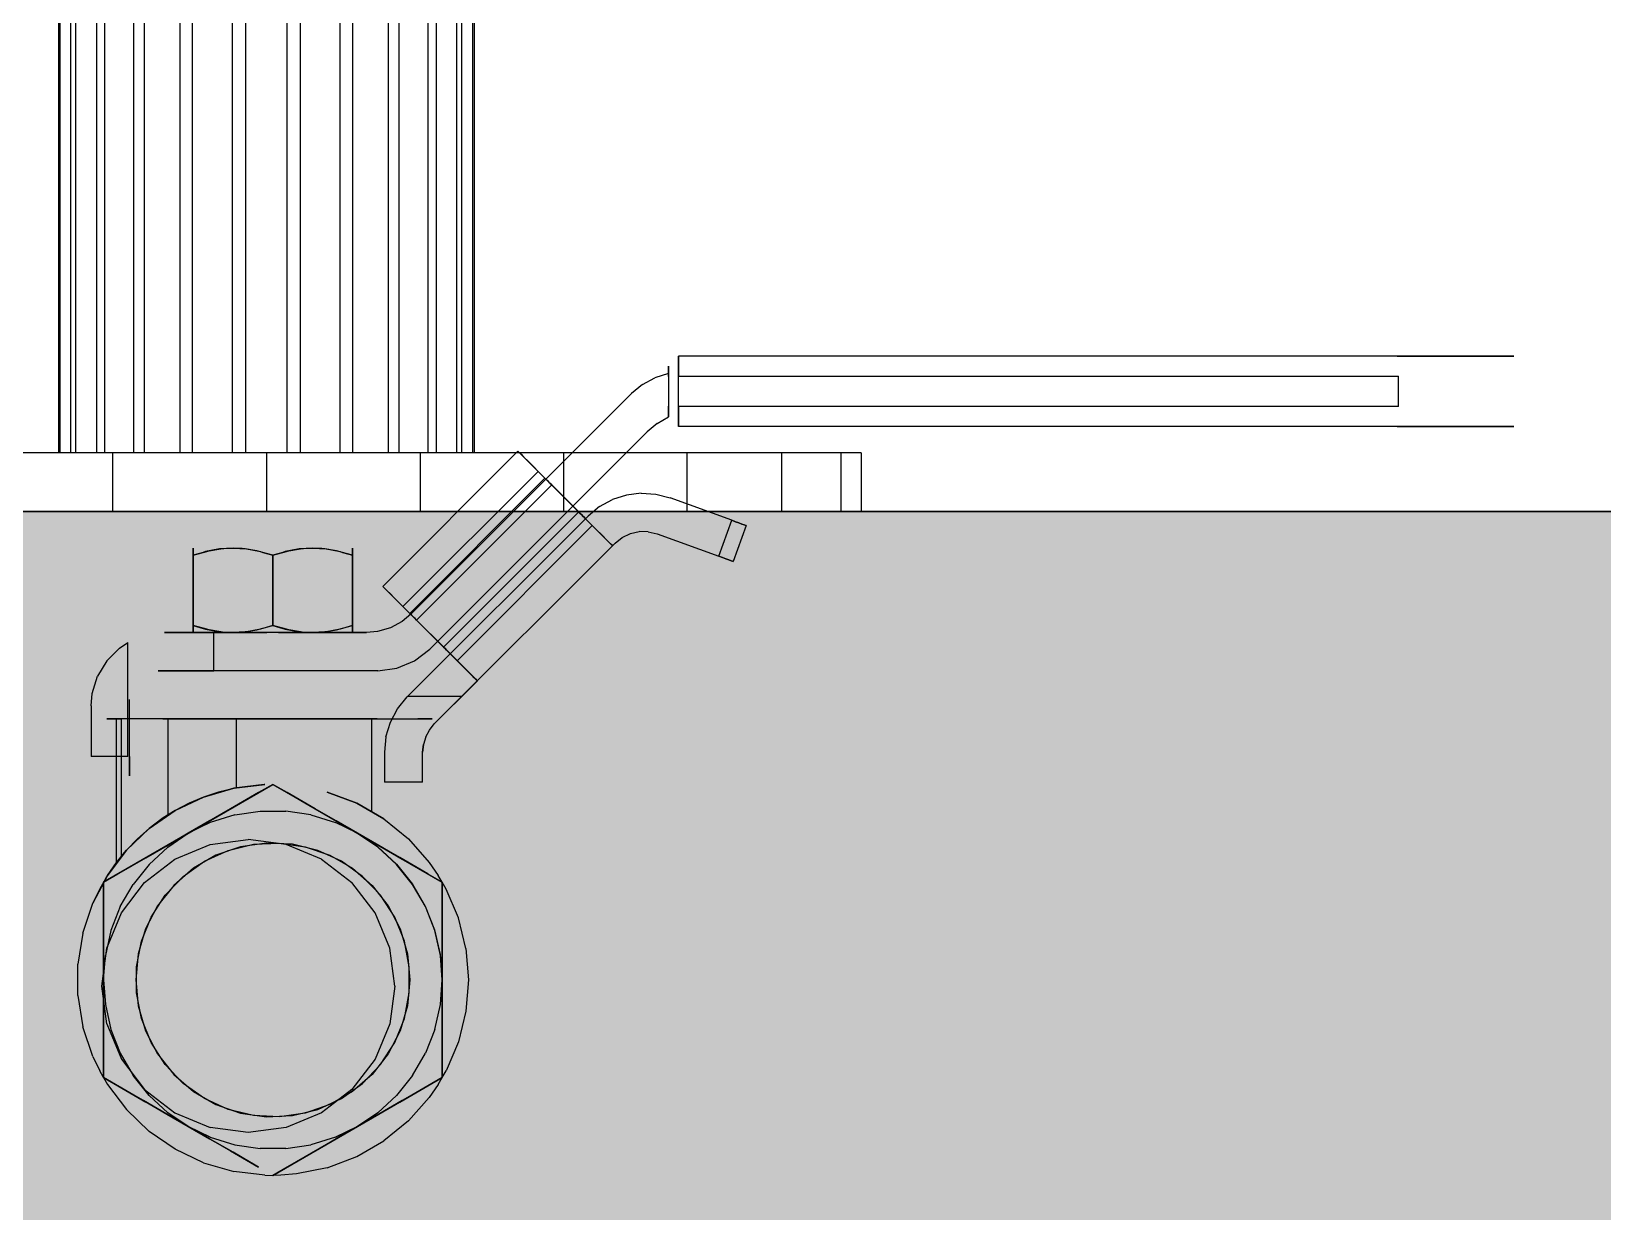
# Model space of a CAD drawing. Header units: inches. Extents: x 0 to 54693, y 0 to 31146.
# Drawn here: x 14896.7 to 14977.1, y 14712.5 to 14772.9 of the extents above; entities that cross this region are included whole.
import ezdxf

# ---------------------------------------------------------------- set-up
doc = ezdxf.new("R2010")
doc.units = ezdxf.units.IN
doc.header["$MEASUREMENT"] = 0
doc.layers.add('Added', color=3, linetype='Continuous')

msp = doc.modelspace()

# ---------------------------------------------------------------- linework, layer by layer
at = {"layer": 'Added', "linetype": 'Continuous', "lineweight": -2, "ltscale": 0.18}
for p, q in [((14898.083, 14833.325), (14898.083, 14751.325)), ((14898.171, 14751.325), (14898.171, 14833.325)), ((14898.72, 14751.325), (14898.72, 14833.325)), ((14898.979, 14751.325), (14898.979, 14833.325)), ((14900.04, 14833.325), (14900.04, 14751.325)), ((14900.452, 14833.325), (14900.452, 14751.325)), ((14901.952, 14751.325), (14901.952, 14833.325)), ((14902.488, 14751.325), (14902.488, 14833.325)), ((14904.325, 14751.325), (14904.325, 14833.325)), ((14904.95, 14751.325), (14904.95, 14833.325)), ((14906.999, 14751.325), (14906.999, 14833.325)), ((14907.67, 14833.325), (14907.67, 14751.325)), ((14909.791, 14751.325), (14909.791, 14833.325)), ((14910.462, 14833.325), (14910.462, 14751.325)), ((14912.511, 14751.325), (14912.511, 14833.325)), ((14913.136, 14833.325), (14913.136, 14751.325)), ((14914.973, 14833.325), (14914.973, 14751.325)), ((14915.509, 14833.325), (14915.509, 14751.325)), ((14917.009, 14751.325), (14917.009, 14833.325)), ((14917.421, 14833.325), (14917.421, 14751.325)), ((14918.482, 14751.325), (14918.482, 14833.325)), ((14918.74, 14751.325), (14918.74, 14833.325)), ((14919.289, 14833.325), (14919.289, 14751.325)), ((14919.378, 14751.325), (14919.378, 14833.325)), ((14966.613, 14756.267), (14929.833, 14756.267)), ((14929.833, 14756.254), (14929.833, 14756.267)), ((14929.833, 14756.267), (14929.833, 14756.254)), ((14929.833, 14756.217), (14929.833, 14756.254)), ((14929.833, 14756.254), (14929.833, 14756.217)), ((14929.833, 14756.156), (14929.833, 14756.217)), ((14929.833, 14756.217), (14929.833, 14756.156)), ((14929.833, 14756.072), (14929.833, 14756.156)), ((14929.833, 14756.156), (14929.833, 14756.072)), ((14929.833, 14755.968), (14929.833, 14756.072)), ((14929.833, 14756.072), (14929.833, 14755.968)), ((14929.833, 14755.847), (14929.833, 14755.968)), ((14929.833, 14755.968), (14929.833, 14755.847)), ((14966.613, 14756.267), (14968.208, 14756.267)), ((14968.208, 14756.267), (14966.613, 14756.267)), ((14968.208, 14756.267), (14969.632, 14756.267)), ((14969.632, 14756.267), (14968.208, 14756.267)), ((14969.632, 14756.267), (14970.855, 14756.267)), ((14970.855, 14756.267), (14969.632, 14756.267)), ((14970.855, 14756.267), (14971.793, 14756.267)), ((14971.793, 14756.267), (14970.855, 14756.267)), ((14971.793, 14756.267), (14972.383, 14756.267)), ((14972.383, 14756.267), (14971.793, 14756.267)), ((14972.383, 14756.267), (14972.584, 14756.267)), ((14972.584, 14756.267), (14972.383, 14756.267)), ((14927.979, 14754.817), (14928.624, 14755.163)), ((14929.324, 14755.377), (14928.624, 14755.163)), ((14929.324, 14755.749), (14929.324, 14755.757)), ((14929.324, 14755.757), (14929.324, 14755.749)), ((14929.324, 14755.731), (14929.324, 14755.749)), ((14929.324, 14755.749), (14929.324, 14755.731)), ((14929.324, 14755.7), (14929.324, 14755.731)), ((14929.324, 14755.731), (14929.324, 14755.7)), ((14929.324, 14755.659), (14929.324, 14755.7)), ((14929.324, 14755.7), (14929.324, 14755.659)), ((14929.324, 14755.607), (14929.324, 14755.659)), ((14929.324, 14755.659), (14929.324, 14755.607)), ((14929.324, 14755.546), (14929.324, 14755.607)), ((14929.324, 14755.607), (14929.324, 14755.546)), ((14929.324, 14755.478), (14929.324, 14755.546)), ((14929.324, 14755.546), (14929.324, 14755.478)), ((14929.324, 14755.404), (14929.324, 14755.478)), ((14929.324, 14755.478), (14929.324, 14755.404)), ((14929.324, 14755.327), (14929.324, 14755.404)), ((14929.324, 14755.404), (14929.324, 14755.327)), ((14929.324, 14755.377), (14929.324, 14753.157)), ((14929.324, 14755.227), (14929.324, 14755.327)), ((14929.324, 14755.327), (14929.324, 14755.227)), ((14929.833, 14755.847), (14929.833, 14755.71)), ((14929.833, 14755.71), (14929.833, 14755.847)), ((14929.833, 14755.71), (14929.833, 14755.562)), ((14929.833, 14755.562), (14929.833, 14755.71)), ((14929.833, 14755.562), (14929.833, 14755.407)), ((14929.833, 14755.407), (14929.833, 14755.562)), ((14929.833, 14755.407), (14929.833, 14755.247)), ((14929.833, 14755.247), (14929.833, 14755.407)), ((14929.833, 14753.698), (14929.833, 14755.247)), ((14929.833, 14755.247), (14966.68, 14755.247)), ((14966.68, 14753.698), (14966.68, 14755.247)), ((14916.118, 14743.056), (14927.414, 14754.352)), ((14927.979, 14754.817), (14927.414, 14754.352)), ((14929.324, 14753.618), (14929.324, 14753.718)), ((14929.324, 14753.718), (14929.324, 14753.618)), ((14929.324, 14753.541), (14929.324, 14753.618)), ((14929.324, 14753.618), (14929.324, 14753.541)), ((14929.324, 14753.467), (14929.324, 14753.541)), ((14929.324, 14753.541), (14929.324, 14753.467)), ((14966.68, 14753.698), (14929.833, 14753.698)), ((14929.833, 14753.698), (14929.833, 14753.538)), ((14929.833, 14753.538), (14929.833, 14753.698)), ((14929.833, 14753.538), (14929.833, 14753.383)), ((14929.833, 14753.383), (14929.833, 14753.538)), ((14928.74, 14752.825), (14928.225, 14752.395)), ((14928.74, 14752.825), (14929.324, 14753.157)), ((14929.324, 14753.467), (14929.324, 14753.399)), ((14929.324, 14753.399), (14929.324, 14753.467)), ((14929.324, 14753.399), (14929.324, 14753.338)), ((14929.324, 14753.338), (14929.324, 14753.399)), ((14929.324, 14753.338), (14929.324, 14753.287)), ((14929.324, 14753.287), (14929.324, 14753.338)), ((14929.324, 14753.287), (14929.324, 14753.245)), ((14929.324, 14753.245), (14929.324, 14753.287)), ((14929.324, 14753.245), (14929.324, 14753.214)), ((14929.324, 14753.214), (14929.324, 14753.245)), ((14929.324, 14753.214), (14929.324, 14753.196)), ((14929.324, 14753.196), (14929.324, 14753.214)), ((14929.324, 14753.196), (14929.324, 14753.188)), ((14929.324, 14753.188), (14929.324, 14753.196)), ((14929.833, 14753.383), (14929.833, 14753.235)), ((14929.833, 14753.235), (14929.833, 14753.383)), ((14929.833, 14753.235), (14929.833, 14753.099)), ((14929.833, 14753.099), (14929.833, 14753.235)), ((14929.833, 14753.099), (14929.833, 14752.977)), ((14929.833, 14752.977), (14929.833, 14753.099)), ((14929.833, 14752.977), (14929.833, 14752.873)), ((14929.833, 14752.873), (14929.833, 14752.977)), ((14929.833, 14752.873), (14929.833, 14752.789)), ((14929.833, 14752.789), (14929.833, 14752.873)), ((14929.833, 14752.789), (14929.833, 14752.728)), ((14929.833, 14752.728), (14929.833, 14752.789)), ((14929.833, 14752.728), (14929.833, 14752.691)), ((14929.833, 14752.691), (14929.833, 14752.728)), ((14928.225, 14752.395), (14917.091, 14741.261)), ((14929.833, 14752.691), (14929.833, 14752.678)), ((14929.833, 14752.678), (14929.833, 14752.691)), ((14966.613, 14752.678), (14929.833, 14752.678)), ((14966.613, 14752.678), (14968.208, 14752.678)), ((14968.208, 14752.678), (14966.613, 14752.678)), ((14968.208, 14752.678), (14969.632, 14752.678)), ((14969.632, 14752.678), (14968.208, 14752.678)), ((14969.632, 14752.678), (14970.855, 14752.678)), ((14970.855, 14752.678), (14969.632, 14752.678)), ((14970.855, 14752.678), (14971.793, 14752.678)), ((14971.793, 14752.678), (14970.855, 14752.678)), ((14971.793, 14752.678), (14972.383, 14752.678)), ((14972.383, 14752.678), (14971.793, 14752.678)), ((14972.383, 14752.678), (14972.584, 14752.678)), ((14972.584, 14752.678), (14972.383, 14752.678)), ((14939.178, 14751.325), (14878.283, 14751.325)), ((14898.171, 14751.325), (14898.083, 14751.325)), ((14900.85, 14751.325), (14900.85, 14748.325)), ((14908.73, 14751.325), (14908.73, 14748.325)), ((14921.608, 14751.407), (14914.687, 14744.486)), ((14916.611, 14751.325), (14916.611, 14748.325)), ((14919.378, 14751.325), (14919.289, 14751.325)), ((14921.608, 14751.407), (14922.992, 14750.023)), ((14921.608, 14751.407), (14921.643, 14751.371)), ((14921.634, 14751.381), (14921.608, 14751.407)), ((14921.608, 14751.407), (14926.452, 14746.562)), ((14921.711, 14751.304), (14921.634, 14751.381)), ((14921.643, 14751.371), (14921.747, 14751.268)), ((14921.834, 14751.18), (14921.711, 14751.304)), ((14921.747, 14751.268), (14921.912, 14751.103)), ((14921.999, 14751.016), (14921.834, 14751.18)), ((14923.954, 14748.325), (14923.954, 14751.325)), ((14930.26, 14751.325), (14930.26, 14748.325)), ((14935.098, 14751.325), (14935.098, 14748.325)), ((14938.14, 14751.325), (14938.14, 14748.325)), ((14939.178, 14751.325), (14939.178, 14748.325)), ((14922.646, 14750.369), (14915.725, 14743.448)), ((14915.725, 14743.448), (14922.646, 14750.369)), ((14921.912, 14751.103), (14922.127, 14750.888)), ((14922.196, 14750.819), (14921.999, 14751.016)), ((14922.127, 14750.888), (14922.377, 14750.637)), ((14922.415, 14750.6), (14922.196, 14750.819)), ((14922.377, 14750.637), (14922.646, 14750.369)), ((14922.646, 14750.369), (14922.415, 14750.6)), ((14916.071, 14743.102), (14922.992, 14750.023)), ((14923.338, 14749.677), (14916.417, 14742.756)), ((14923.004, 14750.011), (14922.992, 14750.023)), ((14922.992, 14750.023), (14923.001, 14750.014)), ((14923.001, 14750.014), (14923.026, 14749.988)), ((14923.038, 14749.976), (14923.004, 14750.011)), ((14923.026, 14749.988), (14923.067, 14749.947)), ((14923.093, 14749.921), (14923.038, 14749.976)), ((14923.067, 14749.947), (14923.122, 14749.892)), ((14923.165, 14749.85), (14923.093, 14749.921)), ((14923.122, 14749.892), (14923.188, 14749.827)), ((14923.248, 14749.766), (14923.165, 14749.85)), ((14923.188, 14749.827), (14923.261, 14749.754)), ((14923.338, 14749.677), (14923.248, 14749.766)), ((14923.261, 14749.754), (14923.338, 14749.677)), ((14923.338, 14749.677), (14924.722, 14748.293)), ((14925.788, 14748.566), (14926.45, 14748.929)), ((14927.168, 14749.161), (14926.45, 14748.929)), ((14927.917, 14749.254), (14927.168, 14749.161)), ((14927.917, 14749.254), (14928.67, 14749.205)), ((14928.67, 14749.205), (14929.4, 14749.015)), ((14932.556, 14747.866), (14929.4, 14749.015)), ((13978.23, 14748.325), (16453.23, 14748.325)), ((15108.73, 14748.325), (14708.73, 14748.325)), ((14939.178, 14748.325), (14878.283, 14748.325)), ((14915.944, 14738.822), (14925.207, 14748.085)), ((14917.802, 14741.372), (14924.722, 14748.293)), ((14924.799, 14748.216), (14924.722, 14748.293)), ((14924.722, 14748.293), (14924.799, 14748.216)), ((14924.872, 14748.142), (14924.799, 14748.216)), ((14924.799, 14748.216), (14924.872, 14748.142)), ((14924.938, 14748.077), (14924.872, 14748.142)), ((14924.872, 14748.142), (14924.938, 14748.077)), ((14924.993, 14748.022), (14924.938, 14748.077)), ((14924.938, 14748.077), (14924.993, 14748.022)), ((14925.034, 14747.981), (14924.993, 14748.022)), ((14924.993, 14748.022), (14925.034, 14747.981)), ((14925.059, 14747.955), (14925.034, 14747.981)), ((14925.034, 14747.981), (14925.059, 14747.955)), ((14925.068, 14747.947), (14925.059, 14747.955)), ((14925.059, 14747.955), (14925.068, 14747.947)), ((14925.207, 14748.085), (14925.068, 14747.947)), ((14925.068, 14747.947), (14926.452, 14746.562)), ((14925.788, 14748.566), (14925.207, 14748.085)), ((14918.494, 14740.68), (14925.414, 14747.601)), ((14925.414, 14747.601), (14925.683, 14747.332)), ((14925.645, 14747.37), (14925.414, 14747.601)), ((14925.865, 14747.15), (14925.645, 14747.37)), ((14925.683, 14747.332), (14925.933, 14747.081)), ((14926.061, 14746.953), (14925.865, 14747.15)), ((14926.952, 14746.989), (14927.369, 14747.187)), ((14927.369, 14747.187), (14927.82, 14747.287)), ((14928.281, 14747.283), (14927.82, 14747.287)), ((14928.281, 14747.283), (14928.73, 14747.176)), ((14928.73, 14747.176), (14931.886, 14746.027)), ((14931.886, 14746.027), (14932.556, 14747.866)), ((14932.746, 14747.797), (14932.556, 14747.866)), ((14932.556, 14747.866), (14932.746, 14747.797)), ((14933.293, 14747.598), (14932.623, 14745.759)), ((14932.924, 14747.732), (14932.746, 14747.797)), ((14932.746, 14747.797), (14932.924, 14747.732)), ((14933.077, 14747.677), (14932.924, 14747.732)), ((14932.924, 14747.732), (14933.077, 14747.677)), ((14933.194, 14747.634), (14933.077, 14747.677)), ((14933.077, 14747.677), (14933.194, 14747.634)), ((14933.267, 14747.607), (14933.194, 14747.634)), ((14933.194, 14747.634), (14933.267, 14747.607)), ((14933.293, 14747.598), (14933.267, 14747.607)), ((14933.267, 14747.607), (14933.293, 14747.598)), ((14904.987, 14746.421), (14904.986, 14746.442)), ((14904.986, 14746.442), (14904.986, 14746.398)), ((14904.986, 14746.398), (14904.986, 14746.263)), ((14904.987, 14746.398), (14904.987, 14746.421)), ((14904.987, 14746.304), (14904.987, 14746.398)), ((14904.987, 14746.219), (14904.987, 14746.304)), ((14905.493, 14746.219), (14905.8, 14746.304)), ((14906.336, 14746.398), (14905.621, 14746.263)), ((14905.8, 14746.304), (14906.403, 14746.398)), ((14907.025, 14746.442), (14906.336, 14746.398)), ((14906.403, 14746.398), (14906.551, 14746.421)), ((14906.551, 14746.421), (14907.025, 14746.442)), ((14907.499, 14746.421), (14907.025, 14746.442)), ((14907.025, 14746.442), (14907.715, 14746.398)), ((14907.648, 14746.398), (14907.499, 14746.421)), ((14908.251, 14746.304), (14907.648, 14746.398)), ((14907.715, 14746.398), (14908.429, 14746.263)), ((14908.557, 14746.219), (14908.251, 14746.304)), ((14909.571, 14746.219), (14909.878, 14746.304)), ((14910.414, 14746.398), (14909.699, 14746.263)), ((14909.878, 14746.304), (14910.481, 14746.398)), ((14911.103, 14746.442), (14910.414, 14746.398)), ((14910.481, 14746.398), (14910.629, 14746.421)), ((14910.629, 14746.421), (14911.103, 14746.442)), ((14911.577, 14746.421), (14911.103, 14746.442)), ((14911.103, 14746.442), (14911.793, 14746.398)), ((14911.722, 14746.399), (14911.577, 14746.421)), ((14912.329, 14746.304), (14911.722, 14746.399)), ((14911.793, 14746.398), (14912.507, 14746.263)), ((14912.625, 14746.222), (14912.329, 14746.304)), ((14913.142, 14746.421), (14913.142, 14746.442)), ((14913.142, 14746.442), (14913.142, 14746.398)), ((14913.142, 14746.398), (14913.142, 14746.421)), ((14913.142, 14746.304), (14913.142, 14746.398)), ((14913.142, 14746.398), (14913.142, 14746.263)), ((14913.143, 14746.219), (14913.142, 14746.304)), ((14917.328, 14737.438), (14926.591, 14746.701)), ((14925.933, 14747.081), (14926.148, 14746.866)), ((14926.226, 14746.789), (14926.061, 14746.953)), ((14926.148, 14746.866), (14926.313, 14746.702)), ((14926.349, 14746.665), (14926.226, 14746.789)), ((14926.313, 14746.702), (14926.417, 14746.598)), ((14926.426, 14746.588), (14926.349, 14746.665)), ((14926.417, 14746.598), (14926.452, 14746.562)), ((14926.452, 14746.562), (14926.426, 14746.588)), ((14926.591, 14746.701), (14926.452, 14746.562)), ((14926.591, 14746.701), (14926.952, 14746.989)), ((14904.986, 14746.263), (14904.986, 14746.227)), ((14905.499, 14746.227), (14904.986, 14746.078)), ((14904.986, 14746.227), (14904.986, 14746.078)), ((14904.986, 14746.078), (14905.493, 14746.219)), ((14904.986, 14746.078), (14904.986, 14742.484)), ((14904.986, 14746.078), (14904.986, 14742.484)), ((14904.986, 14742.484), (14904.986, 14746.078)), ((14904.987, 14746.078), (14904.987, 14746.219)), ((14904.987, 14742.484), (14904.987, 14746.078)), ((14905.621, 14746.263), (14905.499, 14746.227)), ((14908.429, 14746.263), (14908.552, 14746.227)), ((14908.552, 14746.227), (14909.065, 14746.078)), ((14909.064, 14746.078), (14908.557, 14746.219)), ((14909.577, 14746.227), (14909.064, 14746.078)), ((14909.064, 14746.078), (14909.571, 14746.219)), ((14909.064, 14742.484), (14909.064, 14746.078)), ((14909.064, 14746.078), (14909.064, 14742.484)), ((14909.064, 14742.484), (14909.064, 14746.078)), ((14909.065, 14746.078), (14909.065, 14742.484)), ((14909.699, 14746.263), (14909.577, 14746.227)), ((14912.507, 14746.263), (14912.63, 14746.227)), ((14913.142, 14746.078), (14912.625, 14746.222)), ((14912.63, 14746.227), (14913.142, 14746.078)), ((14913.142, 14746.263), (14913.142, 14746.223)), ((14913.142, 14746.223), (14913.142, 14746.078)), ((14913.142, 14742.484), (14913.142, 14746.078)), ((14913.142, 14746.078), (14913.142, 14742.484)), ((14913.142, 14746.078), (14913.142, 14742.484)), ((14913.143, 14746.078), (14913.143, 14746.219)), ((14913.143, 14742.484), (14913.143, 14746.078)), ((14931.886, 14746.027), (14932.077, 14745.957)), ((14932.077, 14745.957), (14931.886, 14746.027)), ((14932.077, 14745.957), (14932.255, 14745.893)), ((14932.255, 14745.893), (14932.077, 14745.957)), ((14932.255, 14745.893), (14932.407, 14745.837)), ((14932.407, 14745.837), (14932.255, 14745.893)), ((14932.407, 14745.837), (14932.524, 14745.795)), ((14932.524, 14745.795), (14932.407, 14745.837)), ((14932.524, 14745.795), (14932.598, 14745.768)), ((14932.598, 14745.768), (14932.524, 14745.795)), ((14932.598, 14745.768), (14932.623, 14745.759)), ((14932.623, 14745.759), (14932.598, 14745.768)), ((14914.687, 14744.486), (14916.071, 14743.102)), ((14919.532, 14739.642), (14914.687, 14744.486)), ((14914.687, 14744.486), (14914.713, 14744.46)), ((14914.687, 14744.486), (14919.532, 14739.642)), ((14914.723, 14744.451), (14914.687, 14744.486)), ((14914.713, 14744.46), (14914.79, 14744.383)), ((14914.826, 14744.347), (14914.723, 14744.451)), ((14914.79, 14744.383), (14914.914, 14744.26)), ((14914.991, 14744.182), (14914.826, 14744.347)), ((14914.914, 14744.26), (14915.078, 14744.095)), ((14915.206, 14743.967), (14914.991, 14744.182)), ((14915.078, 14744.095), (14915.275, 14743.899)), ((14915.457, 14743.717), (14915.206, 14743.967)), ((14915.275, 14743.899), (14915.494, 14743.679)), ((14915.725, 14743.448), (14915.457, 14743.717)), ((14915.494, 14743.679), (14915.725, 14743.448)), ((14915.725, 14743.448), (14918.494, 14740.68)), ((14916.08, 14743.093), (14916.071, 14743.102)), ((14916.071, 14743.102), (14916.083, 14743.09)), ((14916.106, 14743.068), (14916.08, 14743.093)), ((14916.083, 14743.09), (14916.118, 14743.056)), ((14904.986, 14742.484), (14905.499, 14742.335)), ((14904.986, 14742.484), (14904.986, 14742.335)), ((14905.493, 14742.343), (14904.986, 14742.484)), ((14904.986, 14742.335), (14904.986, 14742.298)), ((14904.986, 14742.298), (14904.986, 14742.164)), ((14904.987, 14742.343), (14904.987, 14742.484)), ((14904.987, 14742.256), (14904.987, 14742.343)), ((14905.806, 14742.256), (14905.493, 14742.343)), ((14905.499, 14742.335), (14905.623, 14742.298)), ((14905.623, 14742.298), (14906.339, 14742.164)), ((14908.428, 14742.298), (14907.712, 14742.164)), ((14908.244, 14742.256), (14908.557, 14742.343)), ((14908.552, 14742.335), (14908.428, 14742.298)), ((14909.065, 14742.484), (14908.552, 14742.335)), ((14908.557, 14742.343), (14909.064, 14742.484)), ((14909.064, 14742.484), (14909.577, 14742.335)), ((14909.571, 14742.343), (14909.064, 14742.484)), ((14909.884, 14742.256), (14909.571, 14742.343)), ((14909.577, 14742.335), (14909.701, 14742.298)), ((14909.701, 14742.298), (14910.417, 14742.164)), ((14912.506, 14742.298), (14911.79, 14742.164)), ((14912.322, 14742.256), (14912.635, 14742.343)), ((14912.63, 14742.335), (14912.506, 14742.298)), ((14913.142, 14742.484), (14912.63, 14742.335)), ((14912.635, 14742.343), (14913.142, 14742.484)), ((14913.142, 14742.484), (14913.142, 14742.335)), ((14913.142, 14742.335), (14913.142, 14742.298)), ((14913.142, 14742.298), (14913.142, 14742.164)), ((14913.143, 14742.343), (14913.143, 14742.484)), ((14913.143, 14742.256), (14913.143, 14742.343)), ((14915.08, 14742.363), (14914.419, 14742.169)), ((14915.685, 14742.694), (14915.08, 14742.363)), ((14916.118, 14743.056), (14915.685, 14742.694)), ((14916.147, 14743.027), (14916.106, 14743.068)), ((14916.118, 14743.056), (14916.173, 14743.001)), ((14916.202, 14742.972), (14916.147, 14743.027)), ((14916.173, 14743.001), (14916.244, 14742.929)), ((14916.267, 14742.906), (14916.202, 14742.972)), ((14916.244, 14742.929), (14916.328, 14742.846)), ((14916.34, 14742.833), (14916.267, 14742.906)), ((14916.328, 14742.846), (14916.417, 14742.756)), ((14916.417, 14742.756), (14916.34, 14742.833)), ((14916.417, 14742.756), (14917.802, 14741.372)), ((14901.212, 14741.327), (14901.642, 14741.617)), ((14901.642, 14735.765), (14901.642, 14741.617)), ((14903.549, 14742.12), (14903.518, 14742.12)), ((14903.518, 14742.12), (14903.626, 14742.12)), ((14903.769, 14742.12), (14903.549, 14742.12)), ((14903.626, 14742.12), (14903.789, 14742.12)), ((14903.919, 14742.12), (14903.769, 14742.12)), ((14903.789, 14742.12), (14903.9, 14742.12)), ((14903.9, 14742.12), (14904.062, 14742.12)), ((14904.139, 14742.12), (14903.919, 14742.12)), ((14904.062, 14742.12), (14904.325, 14742.12)), ((14904.489, 14742.12), (14904.139, 14742.12)), ((14904.325, 14742.12), (14904.674, 14742.12)), ((14904.945, 14742.12), (14904.489, 14742.12)), ((14904.674, 14742.12), (14905.091, 14742.12)), ((14905.477, 14742.12), (14904.945, 14742.12)), ((14904.986, 14742.164), (14904.986, 14742.159)), ((14904.986, 14742.159), (14904.987, 14742.12)), ((14904.987, 14742.12), (14904.986, 14742.12)), ((14904.986, 14742.12), (14905.03, 14742.12)), ((14904.987, 14742.16), (14904.987, 14742.256)), ((14904.987, 14742.147), (14904.987, 14742.16)), ((14904.987, 14742.12), (14904.987, 14742.147)), ((14905.039, 14742.12), (14904.987, 14742.12)), ((14905.03, 14742.12), (14905.054, 14742.12)), ((14905.051, 14742.12), (14905.039, 14742.12)), ((14905.175, 14742.12), (14905.051, 14742.12)), ((14905.054, 14742.12), (14905.164, 14742.12)), ((14905.091, 14742.12), (14905.557, 14742.12)), ((14905.164, 14742.12), (14905.328, 14742.12)), ((14905.397, 14742.12), (14905.175, 14742.12)), ((14905.328, 14742.12), (14905.387, 14742.12)), ((14905.387, 14742.12), (14905.685, 14742.12)), ((14905.699, 14742.12), (14905.397, 14742.12)), ((14906.047, 14742.12), (14905.477, 14742.12)), ((14905.557, 14742.12), (14906.047, 14742.12)), ((14905.685, 14742.12), (14906.057, 14742.12)), ((14905.801, 14742.12), (14905.699, 14742.12)), ((14906.084, 14742.12), (14905.801, 14742.12)), ((14906.404, 14742.16), (14905.806, 14742.256)), ((14913.857, 14742.12), (14906.047, 14742.12)), ((14906.047, 14740.162), (14906.047, 14742.12)), ((14906.057, 14742.12), (14906.482, 14742.12)), ((14906.529, 14742.12), (14906.084, 14742.12)), ((14906.339, 14742.164), (14906.404, 14742.159)), ((14906.488, 14742.147), (14906.404, 14742.16)), ((14906.404, 14742.159), (14907.025, 14742.12)), ((14906.482, 14742.12), (14906.946, 14742.12)), ((14906.946, 14742.12), (14906.488, 14742.147)), ((14907.025, 14742.12), (14906.529, 14742.12)), ((14906.946, 14742.12), (14907.025, 14742.12)), ((14907.025, 14742.12), (14906.946, 14742.12)), ((14907.647, 14742.159), (14907.025, 14742.12)), ((14907.105, 14742.12), (14907.025, 14742.12)), ((14907.025, 14742.12), (14907.566, 14742.12)), ((14907.025, 14742.12), (14907.105, 14742.12)), ((14907.105, 14742.12), (14907.563, 14742.147)), ((14907.621, 14742.12), (14907.105, 14742.12)), ((14907.563, 14742.147), (14907.647, 14742.16)), ((14907.566, 14742.12), (14908.144, 14742.12)), ((14907.668, 14742.12), (14907.621, 14742.12)), ((14907.647, 14742.16), (14908.244, 14742.256)), ((14907.712, 14742.164), (14907.647, 14742.159)), ((14908.183, 14742.12), (14907.668, 14742.12)), ((14908.144, 14742.12), (14908.752, 14742.12)), ((14908.776, 14742.12), (14908.183, 14742.12)), ((14909.352, 14742.12), (14909.945, 14742.12)), ((14909.537, 14742.12), (14909.377, 14742.12)), ((14909.984, 14742.12), (14909.537, 14742.12)), ((14910.482, 14742.16), (14909.884, 14742.256)), ((14909.945, 14742.12), (14910.461, 14742.12)), ((14910.563, 14742.12), (14909.984, 14742.12)), ((14910.417, 14742.164), (14910.482, 14742.159)), ((14910.461, 14742.12), (14910.507, 14742.12)), ((14910.566, 14742.147), (14910.482, 14742.16)), ((14910.482, 14742.159), (14911.103, 14742.12)), ((14910.507, 14742.12), (14911.023, 14742.12)), ((14911.103, 14742.12), (14910.563, 14742.12)), ((14911.024, 14742.12), (14910.566, 14742.147)), ((14911.023, 14742.12), (14911.103, 14742.12)), ((14911.103, 14742.12), (14911.024, 14742.12)), ((14911.725, 14742.159), (14911.103, 14742.12)), ((14911.103, 14742.12), (14911.599, 14742.12)), ((14911.182, 14742.12), (14911.103, 14742.12)), ((14911.103, 14742.12), (14911.183, 14742.12)), ((14911.646, 14742.12), (14911.182, 14742.12)), ((14911.183, 14742.12), (14911.641, 14742.147)), ((14911.599, 14742.12), (14912.045, 14742.12)), ((14911.641, 14742.147), (14911.725, 14742.16)), ((14911.681, 14742.12), (14911.646, 14742.12)), ((14912.072, 14742.12), (14911.681, 14742.12)), ((14911.725, 14742.16), (14912.322, 14742.256)), ((14911.79, 14742.164), (14911.725, 14742.159)), ((14912.045, 14742.12), (14912.429, 14742.12)), ((14912.443, 14742.12), (14912.072, 14742.12)), ((14912.429, 14742.12), (14912.731, 14742.12)), ((14912.742, 14742.12), (14912.443, 14742.12)), ((14912.731, 14742.12), (14912.953, 14742.12)), ((14912.965, 14742.12), (14912.742, 14742.12)), ((14912.953, 14742.12), (14913.078, 14742.12)), ((14913.098, 14742.12), (14912.965, 14742.12)), ((14913.078, 14742.12), (14913.089, 14742.12)), ((14913.089, 14742.12), (14913.857, 14742.12)), ((14913.142, 14742.12), (14913.098, 14742.12)), ((14913.142, 14742.16), (14913.143, 14742.256)), ((14913.142, 14742.164), (14913.142, 14742.159)), ((14913.142, 14742.147), (14913.142, 14742.16)), ((14913.142, 14742.159), (14913.142, 14742.12)), ((14913.142, 14742.12), (14913.142, 14742.147)), ((14913.857, 14742.12), (14913.142, 14742.12)), ((14914.419, 14742.169), (14913.857, 14742.12)), ((14900.559, 14740.674), (14900.085, 14739.881)), ((14900.559, 14740.674), (14901.212, 14741.327)), ((14915.409, 14740.29), (14916.314, 14740.665)), ((14918.148, 14741.026), (14915.944, 14738.822)), ((14916.314, 14740.665), (14917.091, 14741.261)), ((14917.879, 14741.295), (14917.802, 14741.372)), ((14917.802, 14741.372), (14917.879, 14741.295)), ((14917.952, 14741.222), (14917.879, 14741.295)), ((14917.879, 14741.295), (14917.952, 14741.222)), ((14918.017, 14741.156), (14917.952, 14741.222)), ((14917.952, 14741.222), (14918.017, 14741.156)), ((14918.072, 14741.101), (14918.017, 14741.156)), ((14918.017, 14741.156), (14918.072, 14741.101)), ((14918.113, 14741.06), (14918.072, 14741.101)), ((14918.072, 14741.101), (14918.113, 14741.06)), ((14918.139, 14741.035), (14918.113, 14741.06)), ((14918.113, 14741.06), (14918.139, 14741.035)), ((14918.148, 14741.026), (14918.139, 14741.035)), ((14918.139, 14741.035), (14918.148, 14741.026)), ((14919.532, 14739.642), (14918.148, 14741.026)), ((14918.494, 14740.68), (14918.725, 14740.449)), ((14918.762, 14740.411), (14918.494, 14740.68)), ((14899.819, 14738.996), (14900.085, 14739.881)), ((14903.364, 14740.162), (14903.192, 14740.162)), ((14903.192, 14740.162), (14903.549, 14740.162)), ((14903.626, 14740.162), (14903.364, 14740.162)), ((14903.549, 14740.162), (14903.769, 14740.162)), ((14903.789, 14740.162), (14903.626, 14740.162)), ((14903.769, 14740.162), (14903.919, 14740.162)), ((14903.9, 14740.162), (14903.789, 14740.162)), ((14904.062, 14740.162), (14903.9, 14740.162)), ((14903.919, 14740.162), (14904.139, 14740.162)), ((14904.325, 14740.162), (14904.062, 14740.162)), ((14904.139, 14740.162), (14904.489, 14740.162)), ((14904.674, 14740.162), (14904.325, 14740.162)), ((14904.489, 14740.162), (14904.945, 14740.162)), ((14905.091, 14740.162), (14904.674, 14740.162)), ((14904.945, 14740.162), (14905.477, 14740.162)), ((14905.557, 14740.162), (14905.091, 14740.162)), ((14905.477, 14740.162), (14906.047, 14740.162)), ((14906.047, 14740.162), (14905.557, 14740.162)), ((14914.438, 14740.162), (14906.047, 14740.162)), ((14914.438, 14740.162), (14915.409, 14740.29)), ((14918.725, 14740.449), (14918.944, 14740.23)), ((14919.013, 14740.161), (14918.762, 14740.411)), ((14918.944, 14740.23), (14919.141, 14740.033)), ((14919.228, 14739.946), (14919.013, 14740.161)), ((14919.141, 14740.033), (14919.305, 14739.868)), ((14919.393, 14739.781), (14919.228, 14739.946)), ((14919.305, 14739.868), (14919.429, 14739.745)), ((14917.328, 14737.438), (14919.532, 14739.642)), ((14919.496, 14739.677), (14919.393, 14739.781)), ((14919.429, 14739.745), (14919.506, 14739.668)), ((14919.532, 14739.642), (14919.496, 14739.677)), ((14919.506, 14739.668), (14919.532, 14739.642)), ((14899.766, 14738.368), (14899.819, 14738.996)), ((14899.766, 14738.368), (14899.766, 14735.765)), ((14901.724, 14735.765), (14901.724, 14738.694)), ((14915.447, 14738.217), (14915.944, 14738.822)), ((14915.967, 14738.845), (14915.944, 14738.822)), ((14918.735, 14738.845), (14915.967, 14738.845)), ((14918.444, 14738.555), (14918.343, 14738.453)), ((14918.343, 14738.453), (14918.444, 14738.555)), ((14918.539, 14738.649), (14918.444, 14738.555)), ((14918.444, 14738.555), (14918.539, 14738.649)), ((14918.62, 14738.73), (14918.539, 14738.649)), ((14918.539, 14738.649), (14918.62, 14738.73)), ((14918.683, 14738.793), (14918.62, 14738.73)), ((14918.62, 14738.73), (14918.683, 14738.793)), ((14918.722, 14738.832), (14918.683, 14738.793)), ((14918.683, 14738.793), (14918.722, 14738.832)), ((14918.735, 14738.845), (14918.722, 14738.832)), ((14918.722, 14738.832), (14918.735, 14738.845)), ((14900.584, 14737.695), (14900.568, 14737.695)), ((14900.568, 14737.695), (14900.598, 14737.695)), ((14900.648, 14737.695), (14900.584, 14737.695)), ((14900.598, 14737.695), (14900.675, 14737.695)), ((14900.753, 14737.695), (14900.648, 14737.695)), ((14900.675, 14737.695), (14900.792, 14737.695)), ((14900.894, 14737.695), (14900.753, 14737.695)), ((14900.792, 14737.695), (14900.942, 14737.695)), ((14901.062, 14737.695), (14900.894, 14737.695)), ((14900.942, 14737.695), (14901.116, 14737.695)), ((14901.062, 14730.35), (14901.062, 14737.695)), ((14907.188, 14737.695), (14901.062, 14737.695)), ((14901.116, 14737.695), (14901.301, 14737.695)), ((14903.705, 14737.695), (14901.301, 14737.695)), ((14901.301, 14737.695), (14901.301, 14730.656)), ((14903.454, 14737.695), (14903.43, 14737.695)), ((14903.43, 14737.695), (14903.635, 14737.695)), ((14903.705, 14737.695), (14903.454, 14737.695)), ((14903.635, 14737.695), (14904.059, 14737.695)), ((14903.705, 14732.791), (14903.705, 14737.695)), ((14904.059, 14737.695), (14904.686, 14737.695)), ((14904.686, 14737.695), (14905.49, 14737.695)), ((14905.49, 14737.695), (14906.439, 14737.695)), ((14906.439, 14737.695), (14907.494, 14737.695)), ((14907.188, 14737.695), (14907.188, 14734.169)), ((14907.207, 14737.695), (14907.188, 14737.695)), ((14907.261, 14737.695), (14907.207, 14737.695)), ((14907.348, 14737.695), (14907.261, 14737.695)), ((14907.465, 14737.695), (14907.348, 14737.695)), ((14907.604, 14737.695), (14907.465, 14737.695)), ((14907.494, 14737.695), (14908.612, 14737.695)), ((14907.759, 14737.695), (14907.604, 14737.695)), ((14907.922, 14737.695), (14907.759, 14737.695)), ((14910.206, 14737.695), (14907.922, 14737.695)), ((14908.612, 14737.695), (14909.749, 14737.695)), ((14909.749, 14737.695), (14910.859, 14737.695)), ((14910.369, 14737.695), (14910.206, 14737.695)), ((14910.525, 14737.695), (14910.369, 14737.695)), ((14910.664, 14737.695), (14910.525, 14737.695)), ((14910.78, 14737.695), (14910.664, 14737.695)), ((14910.867, 14737.695), (14910.78, 14737.695)), ((14910.859, 14737.695), (14910.884, 14737.695)), ((14910.922, 14737.695), (14910.867, 14737.695)), ((14910.884, 14737.695), (14910.957, 14737.695)), ((14910.94, 14737.695), (14910.922, 14737.695)), ((14912.02, 14737.695), (14910.94, 14737.695)), ((14910.957, 14737.695), (14911.074, 14737.695)), ((14911.074, 14737.695), (14911.226, 14737.695)), ((14911.226, 14737.695), (14911.403, 14737.695)), ((14911.403, 14737.695), (14911.593, 14737.695)), ((14911.593, 14737.695), (14913.387, 14737.695)), ((14912.967, 14737.695), (14912.02, 14737.695)), ((14913.74, 14737.695), (14912.967, 14737.695)), ((14913.387, 14737.695), (14913.55, 14737.695)), ((14913.55, 14737.695), (14913.705, 14737.695)), ((14913.705, 14737.695), (14913.845, 14737.695)), ((14914.303, 14737.695), (14913.74, 14737.695)), ((14913.845, 14737.695), (14913.961, 14737.695)), ((14913.961, 14737.695), (14914.048, 14737.695)), ((14914.048, 14737.695), (14914.102, 14737.695)), ((14914.102, 14737.695), (14914.121, 14737.695)), ((14914.121, 14737.695), (14914.394, 14737.695)), ((14914.121, 14737.695), (14914.121, 14732.975)), ((14914.398, 14737.695), (14914.303, 14737.695)), ((14914.394, 14737.695), (14916.486, 14737.695)), ((14914.85, 14736.776), (14915.078, 14737.526)), ((14915.078, 14737.526), (14915.447, 14738.217)), ((14916.486, 14737.695), (14916.609, 14737.695)), ((14916.609, 14737.695), (14916.486, 14737.695)), ((14916.609, 14737.695), (14916.782, 14737.695)), ((14916.782, 14737.695), (14916.609, 14737.695)), ((14916.782, 14737.695), (14916.937, 14737.695)), ((14916.937, 14737.695), (14916.782, 14737.695)), ((14916.937, 14737.695), (14917.065, 14737.695)), ((14917.065, 14737.695), (14916.937, 14737.695)), ((14917.065, 14737.695), (14917.158, 14737.695)), ((14917.158, 14737.695), (14917.065, 14737.695)), ((14917.158, 14737.695), (14917.21, 14737.695)), ((14917.21, 14737.695), (14917.158, 14737.695)), ((14917.21, 14737.695), (14917.22, 14737.695)), ((14917.22, 14737.695), (14917.21, 14737.695)), ((14914.85, 14736.776), (14914.773, 14735.996)), ((14916.886, 14736.777), (14916.77, 14736.394)), ((14916.886, 14736.777), (14917.074, 14737.129)), ((14917.074, 14737.129), (14917.328, 14737.438)), ((14914.773, 14735.996), (14914.773, 14734.46)), ((14916.77, 14736.394), (14916.731, 14735.996)), ((14916.731, 14735.996), (14916.77, 14736.394)), ((14916.731, 14734.46), (14916.731, 14735.996)), ((14901.642, 14735.765), (14899.766, 14735.765)), ((14901.724, 14735.621), (14901.724, 14735.765)), ((14901.724, 14735.765), (14901.724, 14735.529)), ((14901.724, 14735.387), (14901.724, 14735.621)), ((14901.724, 14735.529), (14901.724, 14735.372)), ((14901.724, 14735.184), (14901.724, 14735.387)), ((14901.724, 14735.372), (14901.724, 14735.326)), ((14901.724, 14735.326), (14901.724, 14735.128)), ((14901.724, 14735.023), (14901.724, 14735.184)), ((14901.724, 14735.128), (14901.724, 14734.979)), ((14901.724, 14734.997), (14901.724, 14735.023)), ((14901.724, 14734.891), (14901.724, 14734.997)), ((14901.724, 14734.979), (14901.724, 14734.862)), ((14901.724, 14734.874), (14901.724, 14734.891)), ((14901.724, 14734.816), (14901.724, 14734.874)), ((14901.724, 14734.862), (14901.724, 14734.798)), ((14901.724, 14734.807), (14901.724, 14734.816)), ((14901.724, 14734.786), (14901.724, 14734.807)), ((14901.724, 14734.798), (14901.724, 14734.786)), ((14902.563, 14730.593), (14909.064, 14734.347)), ((14907.062, 14734.144), (14908.661, 14734.338)), ((14908.612, 14734.336), (14907.062, 14734.144)), ((14909.064, 14734.342), (14908.337, 14733.922)), ((14908.661, 14734.338), (14908.612, 14734.336)), ((14909.064, 14734.347), (14909.064, 14734.342)), ((14915.566, 14730.594), (14909.064, 14734.346)), ((14909.064, 14734.346), (14909.064, 14734.342)), ((14909.064, 14734.346), (14911.231, 14733.091)), ((14909.791, 14733.922), (14909.064, 14734.346)), ((14909.064, 14734.342), (14909.791, 14733.922)), ((14916.731, 14734.46), (14914.773, 14734.46)), ((14904.059, 14733.005), (14905.514, 14733.696)), ((14905.515, 14733.695), (14904.059, 14733.005)), ((14905.514, 14733.696), (14904.773, 14733.38)), ((14904.773, 14733.38), (14905.514, 14733.696)), ((14905.514, 14733.696), (14907.062, 14734.144)), ((14907.062, 14734.144), (14905.514, 14733.696)), ((14906.279, 14733.951), (14905.514, 14733.696)), ((14905.514, 14733.696), (14906.279, 14733.951)), ((14905.514, 14733.696), (14905.515, 14733.695)), ((14906.279, 14733.951), (14907.062, 14734.144)), ((14907.063, 14734.139), (14906.279, 14733.951)), ((14908.336, 14733.924), (14906.895, 14733.096)), ((14907.023, 14733.165), (14908.336, 14733.924)), ((14908.337, 14733.922), (14907.024, 14733.164)), ((14907.188, 14734.169), (14907.063, 14734.139)), ((14909.791, 14733.922), (14911.104, 14733.164)), ((14911.231, 14733.091), (14909.791, 14733.922)), ((14911.104, 14733.164), (14909.792, 14733.923)), ((14909.792, 14733.923), (14911.233, 14733.094)), ((14911.849, 14733.951), (14911.848, 14733.947)), ((14911.848, 14733.947), (14913.356, 14733.38)), ((14913.356, 14733.38), (14911.849, 14733.951)), ((14906.895, 14733.096), (14900.395, 14729.34)), ((14904.059, 14733.005), (14902.733, 14732.09)), ((14902.733, 14732.09), (14904.059, 14733.005)), ((14902.733, 14732.09), (14903.705, 14732.791)), ((14903.378, 14732.574), (14904.059, 14733.005)), ((14903.45, 14732.628), (14903.378, 14732.574)), ((14904.059, 14733.005), (14903.45, 14732.628)), ((14904.773, 14733.38), (14904.059, 14733.005)), ((14904.059, 14733.005), (14904.773, 14733.38)), ((14905.828, 14732.474), (14907.023, 14733.165)), ((14907.024, 14733.164), (14905.828, 14732.474)), ((14907.113, 14732.779), (14905.862, 14732.388)), ((14907.113, 14732.779), (14908.409, 14732.976)), ((14908.409, 14732.976), (14909.72, 14732.976)), ((14911.015, 14732.779), (14909.72, 14732.976)), ((14911.015, 14732.779), (14912.266, 14732.388)), ((14911.104, 14733.164), (14912.3, 14732.474)), ((14912.3, 14732.474), (14911.104, 14733.164)), ((14911.233, 14733.094), (14917.733, 14729.341)), ((14913.356, 14733.38), (14914.751, 14732.574)), ((14914.751, 14732.574), (14913.356, 14733.38)), ((14902.733, 14732.09), (14901.571, 14730.974)), ((14902.733, 14732.09), (14902.13, 14731.555)), ((14902.13, 14731.555), (14902.733, 14732.09)), ((14902.733, 14732.09), (14903.43, 14732.61)), ((14903.43, 14732.61), (14902.733, 14732.09)), ((14903.378, 14732.574), (14902.733, 14732.09)), ((14902.733, 14732.09), (14903.378, 14732.574)), ((14903.634, 14731.207), (14904.731, 14731.841)), ((14904.731, 14731.84), (14903.635, 14731.207)), ((14903.692, 14731.135), (14904.731, 14731.84)), ((14905.828, 14732.474), (14904.731, 14731.84)), ((14904.731, 14731.841), (14905.828, 14732.474)), ((14905.862, 14732.388), (14904.731, 14731.84)), ((14913.397, 14731.84), (14912.266, 14732.388)), ((14912.3, 14732.474), (14913.397, 14731.841)), ((14913.397, 14731.84), (14912.3, 14732.474)), ((14913.397, 14731.841), (14914.494, 14731.208)), ((14913.397, 14731.84), (14914.431, 14731.14)), ((14914.437, 14731.135), (14913.397, 14731.84)), ((14914.487, 14731.211), (14913.397, 14731.84)), ((14914.751, 14732.574), (14915.999, 14731.555)), ((14902.13, 14731.555), (14901.571, 14730.974)), ((14901.571, 14730.974), (14902.13, 14731.555)), ((14903.635, 14731.207), (14902.439, 14730.517)), ((14902.439, 14730.517), (14903.634, 14731.207)), ((14903.692, 14731.135), (14902.728, 14730.247)), ((14904.053, 14730.514), (14905.862, 14731.264)), ((14905.862, 14731.264), (14907.803, 14731.519)), ((14907.411, 14731.152), (14906.15, 14730.716)), ((14906.77, 14730.964), (14908.066, 14731.278)), ((14908.73, 14731.342), (14907.411, 14731.152)), ((14909.745, 14731.264), (14907.803, 14731.519)), ((14908.066, 14731.278), (14909.398, 14731.342)), ((14910.062, 14731.278), (14908.73, 14731.342)), ((14909.398, 14731.342), (14910.718, 14731.152)), ((14911.553, 14730.514), (14909.745, 14731.264)), ((14911.358, 14730.964), (14910.062, 14731.278)), ((14910.718, 14731.152), (14911.978, 14730.716)), ((14914.431, 14731.14), (14915.39, 14730.258)), ((14915.401, 14730.247), (14914.437, 14731.135)), ((14915.675, 14730.525), (14914.487, 14731.211)), ((14914.494, 14731.208), (14915.691, 14730.518)), ((14915.999, 14731.555), (14917.067, 14730.349)), ((14900.395, 14729.341), (14902.565, 14730.59)), ((14900.603, 14729.686), (14901.571, 14730.974)), ((14901.571, 14730.974), (14900.603, 14729.686)), ((14900.603, 14729.686), (14901.062, 14730.35)), ((14901.571, 14730.974), (14901.062, 14730.35)), ((14901.062, 14730.35), (14901.571, 14730.974)), ((14901.125, 14729.759), (14902.563, 14730.593)), ((14902.439, 14730.517), (14901.125, 14729.759)), ((14902.565, 14730.59), (14901.126, 14729.758)), ((14901.126, 14729.758), (14902.439, 14730.517)), ((14901.301, 14730.656), (14901.571, 14730.974)), ((14902.728, 14730.247), (14901.909, 14729.224)), ((14902.5, 14729.323), (14904.053, 14730.514)), ((14904.471, 14729.637), (14905.557, 14730.41)), ((14906.15, 14730.716), (14904.996, 14730.049)), ((14905.557, 14730.41), (14906.77, 14730.964)), ((14912.571, 14730.41), (14911.358, 14730.964)), ((14911.553, 14730.514), (14913.107, 14729.323)), ((14911.978, 14730.716), (14913.133, 14730.049)), ((14913.657, 14729.637), (14912.571, 14730.41)), ((14915.39, 14730.258), (14916.207, 14729.243)), ((14916.22, 14729.224), (14915.401, 14730.247)), ((14917.004, 14729.761), (14915.566, 14730.594)), ((14916.978, 14729.773), (14915.675, 14730.525)), ((14915.691, 14730.518), (14917.004, 14729.761)), ((14917.067, 14730.349), (14917.525, 14729.686)), ((14900.603, 14729.686), (14899.855, 14728.259)), ((14899.855, 14728.259), (14900.568, 14729.629)), ((14900.568, 14729.629), (14899.855, 14728.259)), ((14900.2, 14728.988), (14900.603, 14729.686)), ((14901.126, 14729.758), (14900.395, 14729.341)), ((14900.399, 14729.339), (14901.126, 14729.758)), ((14903.551, 14728.671), (14904.471, 14729.637)), ((14904.996, 14730.049), (14903.988, 14729.176)), ((14913.133, 14730.049), (14914.141, 14729.176)), ((14914.578, 14728.671), (14913.657, 14729.637)), ((14917.73, 14729.339), (14916.978, 14729.773)), ((14917.734, 14729.341), (14917.525, 14729.686)), ((14899.855, 14728.259), (14900.2, 14728.988)), ((14900.394, 14719.33), (14900.395, 14729.341)), ((14900.395, 14729.341), (14900.399, 14729.339)), ((14900.395, 14729.34), (14900.399, 14729.339)), ((14900.399, 14729.339), (14900.399, 14728.499)), ((14901.253, 14728.088), (14901.909, 14729.224)), ((14901.308, 14727.769), (14902.5, 14729.323)), ((14902.83, 14727.55), (14903.551, 14728.671)), ((14903.988, 14729.176), (14903.164, 14728.128)), ((14914.299, 14727.769), (14913.107, 14729.323)), ((14914.141, 14729.176), (14914.965, 14728.128)), ((14915.299, 14727.55), (14914.578, 14728.671)), ((14916.207, 14729.243), (14916.862, 14728.117)), ((14916.875, 14728.088), (14916.22, 14729.224)), ((14917.733, 14729.341), (14917.73, 14729.339)), ((14917.734, 14729.341), (14917.73, 14726.837)), ((14917.73, 14728.538), (14917.734, 14729.341)), ((14917.733, 14729.341), (14917.73, 14729.339)), ((14917.73, 14729.339), (14917.73, 14728.499)), ((14917.735, 14721.834), (14917.733, 14729.341)), ((14917.928, 14728.988), (14917.734, 14729.341)), ((14918.56, 14727.506), (14917.928, 14728.988)), ((14899.345, 14726.731), (14899.855, 14728.259)), ((14900.396, 14728.499), (14900.393, 14726.837)), ((14900.397, 14726.983), (14900.396, 14728.499)), ((14900.399, 14728.499), (14900.398, 14726.983)), ((14901.253, 14728.088), (14900.777, 14726.868)), ((14903.164, 14728.128), (14902.553, 14726.942)), ((14914.965, 14728.128), (14915.576, 14726.942)), ((14916.862, 14728.117), (14917.34, 14726.905)), ((14917.352, 14726.868), (14916.875, 14728.088)), ((14917.73, 14727.026), (14917.73, 14728.538)), ((14917.73, 14728.538), (14917.734, 14726.837)), ((14917.73, 14726.837), (14917.73, 14728.538)), ((14917.73, 14728.499), (14917.73, 14726.983)), ((14900.559, 14725.96), (14901.308, 14727.769)), ((14902.334, 14726.312), (14902.83, 14727.55)), ((14915.048, 14725.96), (14914.299, 14727.769)), ((14915.794, 14726.312), (14915.299, 14727.55)), ((14917.73, 14725.65), (14917.73, 14727.026)), ((14918.945, 14725.941), (14918.56, 14727.506)), ((14899.345, 14726.731), (14899.086, 14725.141)), ((14900.393, 14726.837), (14900.395, 14719.33)), ((14900.398, 14725.602), (14900.397, 14726.983)), ((14900.398, 14726.983), (14900.398, 14725.602)), ((14900.777, 14726.868), (14900.49, 14725.589)), ((14902.082, 14725.002), (14902.334, 14726.312)), ((14902.553, 14726.942), (14902.177, 14725.663)), ((14915.576, 14726.942), (14915.952, 14725.663)), ((14916.047, 14725.002), (14915.794, 14726.312)), ((14917.34, 14726.905), (14917.632, 14725.635)), ((14917.639, 14725.589), (14917.352, 14726.868)), ((14917.73, 14726.983), (14917.73, 14725.602)), ((14917.734, 14726.837), (14917.735, 14719.33)), ((14900.303, 14724.019), (14900.559, 14725.96)), ((14900.398, 14725.602), (14900.398, 14724.336)), ((14900.398, 14724.336), (14900.398, 14725.602)), ((14900.399, 14724.336), (14900.49, 14725.589)), ((14902.177, 14725.663), (14902.05, 14724.336)), ((14915.303, 14724.019), (14915.048, 14725.96)), ((14915.952, 14725.663), (14916.078, 14724.336)), ((14917.632, 14725.635), (14917.73, 14724.336)), ((14917.73, 14724.336), (14917.639, 14725.589)), ((14917.73, 14724.336), (14917.73, 14725.65)), ((14917.73, 14725.602), (14917.731, 14724.336)), ((14918.945, 14725.941), (14919.075, 14724.336)), ((14899.086, 14723.53), (14899.086, 14725.141)), ((14902.082, 14723.669), (14902.082, 14725.002)), ((14916.047, 14723.669), (14916.047, 14725.002)), ((14900.559, 14722.078), (14900.303, 14724.019)), ((14900.398, 14724.336), (14900.398, 14723.069)), ((14900.398, 14723.069), (14900.398, 14724.336)), ((14900.399, 14724.336), (14900.49, 14723.083)), ((14902.05, 14724.336), (14902.177, 14723.008)), ((14915.303, 14724.019), (14915.048, 14722.078)), ((14916.078, 14724.336), (14915.952, 14723.008)), ((14917.639, 14723.083), (14917.73, 14724.336)), ((14917.73, 14723.069), (14917.73, 14724.336)), ((14917.731, 14724.336), (14917.731, 14723.069)), ((14919.075, 14724.336), (14918.945, 14722.73)), ((14899.086, 14723.53), (14899.345, 14721.94)), ((14900.398, 14723.069), (14900.398, 14721.688)), ((14900.398, 14721.688), (14900.398, 14723.069)), ((14900.49, 14723.083), (14900.777, 14721.804)), ((14902.334, 14722.359), (14902.082, 14723.669)), ((14902.177, 14723.008), (14902.553, 14721.729)), ((14915.952, 14723.008), (14915.576, 14721.729)), ((14915.794, 14722.359), (14916.047, 14723.669)), ((14917.352, 14721.804), (14917.639, 14723.083)), ((14917.73, 14721.688), (14917.73, 14723.069)), ((14917.731, 14723.069), (14917.731, 14721.688)), ((14902.83, 14721.122), (14902.334, 14722.359)), ((14915.299, 14721.122), (14915.794, 14722.359)), ((14918.945, 14722.73), (14918.56, 14721.166)), ((14899.855, 14720.412), (14899.345, 14721.94)), ((14900.398, 14721.688), (14900.397, 14720.172)), ((14900.399, 14720.172), (14900.398, 14721.688)), ((14900.559, 14722.078), (14901.308, 14720.269)), ((14900.777, 14721.804), (14901.253, 14720.583)), ((14902.553, 14721.729), (14903.164, 14720.543)), ((14915.048, 14722.078), (14914.299, 14720.269)), ((14915.576, 14721.729), (14914.965, 14720.543)), ((14917.352, 14721.804), (14916.875, 14720.583)), ((14917.731, 14720.172), (14917.73, 14721.688)), ((14917.731, 14721.688), (14917.732, 14720.172)), ((14917.732, 14720.172), (14917.735, 14721.834)), ((14901.253, 14720.583), (14901.909, 14719.448)), ((14903.551, 14720), (14902.83, 14721.122)), ((14914.578, 14720), (14915.299, 14721.122)), ((14916.22, 14719.448), (14916.875, 14720.583)), ((14918.56, 14721.166), (14917.928, 14719.683)), ((14899.855, 14720.412), (14900.2, 14719.683)), ((14900.397, 14720.172), (14900.397, 14719.332)), ((14900.399, 14719.332), (14900.399, 14720.172)), ((14901.308, 14720.269), (14902.5, 14718.716)), ((14903.164, 14720.543), (14903.988, 14719.495)), ((14904.471, 14719.035), (14903.551, 14720)), ((14914.299, 14720.269), (14913.107, 14718.716)), ((14913.657, 14719.035), (14914.578, 14720)), ((14914.965, 14720.543), (14914.141, 14719.495)), ((14917.731, 14719.332), (14917.731, 14720.172)), ((14900.395, 14719.33), (14900.2, 14719.683)), ((14900.397, 14719.332), (14900.394, 14719.33)), ((14900.395, 14719.33), (14900.399, 14719.332)), ((14902.565, 14718.082), (14900.395, 14719.33)), ((14900.395, 14719.33), (14901.126, 14718.913)), ((14900.395, 14719.33), (14900.603, 14718.985)), ((14900.603, 14718.985), (14901.571, 14717.697)), ((14902.728, 14718.424), (14901.909, 14719.448)), ((14903.988, 14719.495), (14904.996, 14718.622)), ((14905.557, 14718.261), (14904.471, 14719.035)), ((14909.066, 14714.322), (14917.734, 14719.331)), ((14912.571, 14718.261), (14913.657, 14719.035)), ((14914.141, 14719.495), (14913.133, 14718.622)), ((14916.22, 14719.448), (14915.401, 14718.424)), ((14917.734, 14719.33), (14915.563, 14718.082)), ((14917.73, 14719.332), (14917.003, 14718.913)), ((14917.003, 14718.913), (14917.734, 14719.33)), ((14917.525, 14718.985), (14917.067, 14718.322)), ((14917.525, 14718.985), (14917.734, 14719.33)), ((14917.734, 14719.331), (14917.73, 14719.332)), ((14917.735, 14719.33), (14917.731, 14719.332)), ((14917.734, 14719.33), (14917.928, 14719.683)), ((14901.126, 14718.913), (14901.482, 14718.707)), ((14902.439, 14718.155), (14901.126, 14718.913)), ((14902.565, 14718.082), (14901.126, 14718.913)), ((14901.126, 14718.913), (14902.439, 14718.155)), ((14901.126, 14718.913), (14902.565, 14718.082)), ((14901.482, 14718.707), (14906.898, 14715.58)), ((14903.635, 14717.464), (14902.439, 14718.155)), ((14902.439, 14718.155), (14903.635, 14717.464)), ((14902.5, 14718.716), (14904.053, 14717.524)), ((14903.692, 14717.536), (14902.728, 14718.424)), ((14904.996, 14718.622), (14906.15, 14717.955)), ((14906.77, 14717.707), (14905.557, 14718.261)), ((14911.358, 14717.707), (14912.571, 14718.261)), ((14913.107, 14718.716), (14911.553, 14717.524)), ((14913.133, 14718.622), (14911.978, 14717.955)), ((14915.401, 14718.424), (14914.437, 14717.536)), ((14915.69, 14718.155), (14914.494, 14717.464)), ((14914.494, 14717.464), (14915.69, 14718.155)), ((14915.563, 14718.082), (14917.003, 14718.913)), ((14917.003, 14718.912), (14915.566, 14718.078)), ((14917.003, 14718.913), (14915.69, 14718.155)), ((14915.69, 14718.155), (14917.003, 14718.912)), ((14915.999, 14717.116), (14917.067, 14718.322)), ((14901.571, 14717.697), (14902.733, 14716.581)), ((14907.981, 14714.955), (14902.565, 14718.082)), ((14904.731, 14716.831), (14903.635, 14717.464)), ((14903.635, 14717.464), (14904.731, 14716.831)), ((14904.731, 14716.831), (14903.692, 14717.536)), ((14904.053, 14717.524), (14905.862, 14716.775)), ((14906.15, 14717.955), (14907.411, 14717.519)), ((14908.066, 14717.393), (14906.77, 14717.707)), ((14907.411, 14717.519), (14908.73, 14717.329)), ((14909.398, 14717.329), (14908.066, 14717.393)), ((14908.73, 14717.329), (14910.062, 14717.393)), ((14915.566, 14718.078), (14909.065, 14714.324)), ((14910.718, 14717.519), (14909.398, 14717.329)), ((14911.553, 14717.524), (14909.745, 14716.775)), ((14910.062, 14717.393), (14911.358, 14717.707)), ((14911.978, 14717.955), (14910.718, 14717.519)), ((14914.437, 14717.536), (14913.397, 14716.831)), ((14914.494, 14717.464), (14913.397, 14716.83)), ((14913.397, 14716.831), (14914.494, 14717.464)), ((14904.059, 14715.666), (14902.733, 14716.581)), ((14905.862, 14716.283), (14904.731, 14716.831)), ((14904.731, 14716.831), (14905.862, 14716.283)), ((14905.828, 14716.198), (14904.731, 14716.831)), ((14904.731, 14716.831), (14905.828, 14716.198)), ((14907.803, 14716.519), (14905.862, 14716.775)), ((14909.745, 14716.775), (14907.803, 14716.519)), ((14913.397, 14716.831), (14912.266, 14716.283)), ((14912.266, 14716.283), (14913.397, 14716.831)), ((14912.3, 14716.198), (14913.397, 14716.831)), ((14913.397, 14716.83), (14912.301, 14716.197)), ((14915.999, 14717.116), (14914.751, 14716.097)), ((14907.024, 14715.507), (14905.828, 14716.198)), ((14905.828, 14716.198), (14907.024, 14715.507)), ((14905.862, 14716.283), (14907.113, 14715.892)), ((14907.113, 14715.892), (14908.409, 14715.695)), ((14909.72, 14715.695), (14911.015, 14715.892)), ((14912.266, 14716.283), (14911.015, 14715.892)), ((14911.104, 14715.507), (14912.3, 14716.198)), ((14912.301, 14716.197), (14911.105, 14715.506)), ((14913.356, 14715.292), (14914.751, 14716.097)), ((14905.514, 14714.976), (14904.059, 14715.666)), ((14905.514, 14714.976), (14907.062, 14714.527)), ((14906.898, 14715.58), (14908.337, 14714.749)), ((14908.337, 14714.749), (14907.024, 14715.507)), ((14907.024, 14715.507), (14908.337, 14714.749)), ((14908.337, 14714.749), (14907.981, 14714.955)), ((14909.72, 14715.695), (14908.409, 14715.695)), ((14909.791, 14714.749), (14911.104, 14715.507)), ((14911.105, 14715.506), (14909.793, 14714.747)), ((14911.849, 14714.72), (14913.356, 14715.292)), ((14908.661, 14714.333), (14907.062, 14714.527)), ((14908.661, 14714.333), (14909.064, 14714.325)), ((14909.467, 14714.333), (14909.064, 14714.325)), ((14909.065, 14714.329), (14909.791, 14714.749)), ((14909.065, 14714.324), (14909.065, 14714.329)), ((14909.793, 14714.747), (14909.066, 14714.327)), ((14909.066, 14714.327), (14909.066, 14714.322)), ((14910.271, 14714.398), (14909.467, 14714.333)), ((14911.849, 14714.72), (14910.271, 14714.398))]:
    msp.add_line(p, q, dxfattribs=at)
msp.add_solid([(16453.23, 14748.325), (16553.23, 14648.325), (13978.23, 14748.325), (13978.23, 14648.325)], dxfattribs=at)

doc.saveas('drawing.dxf')
